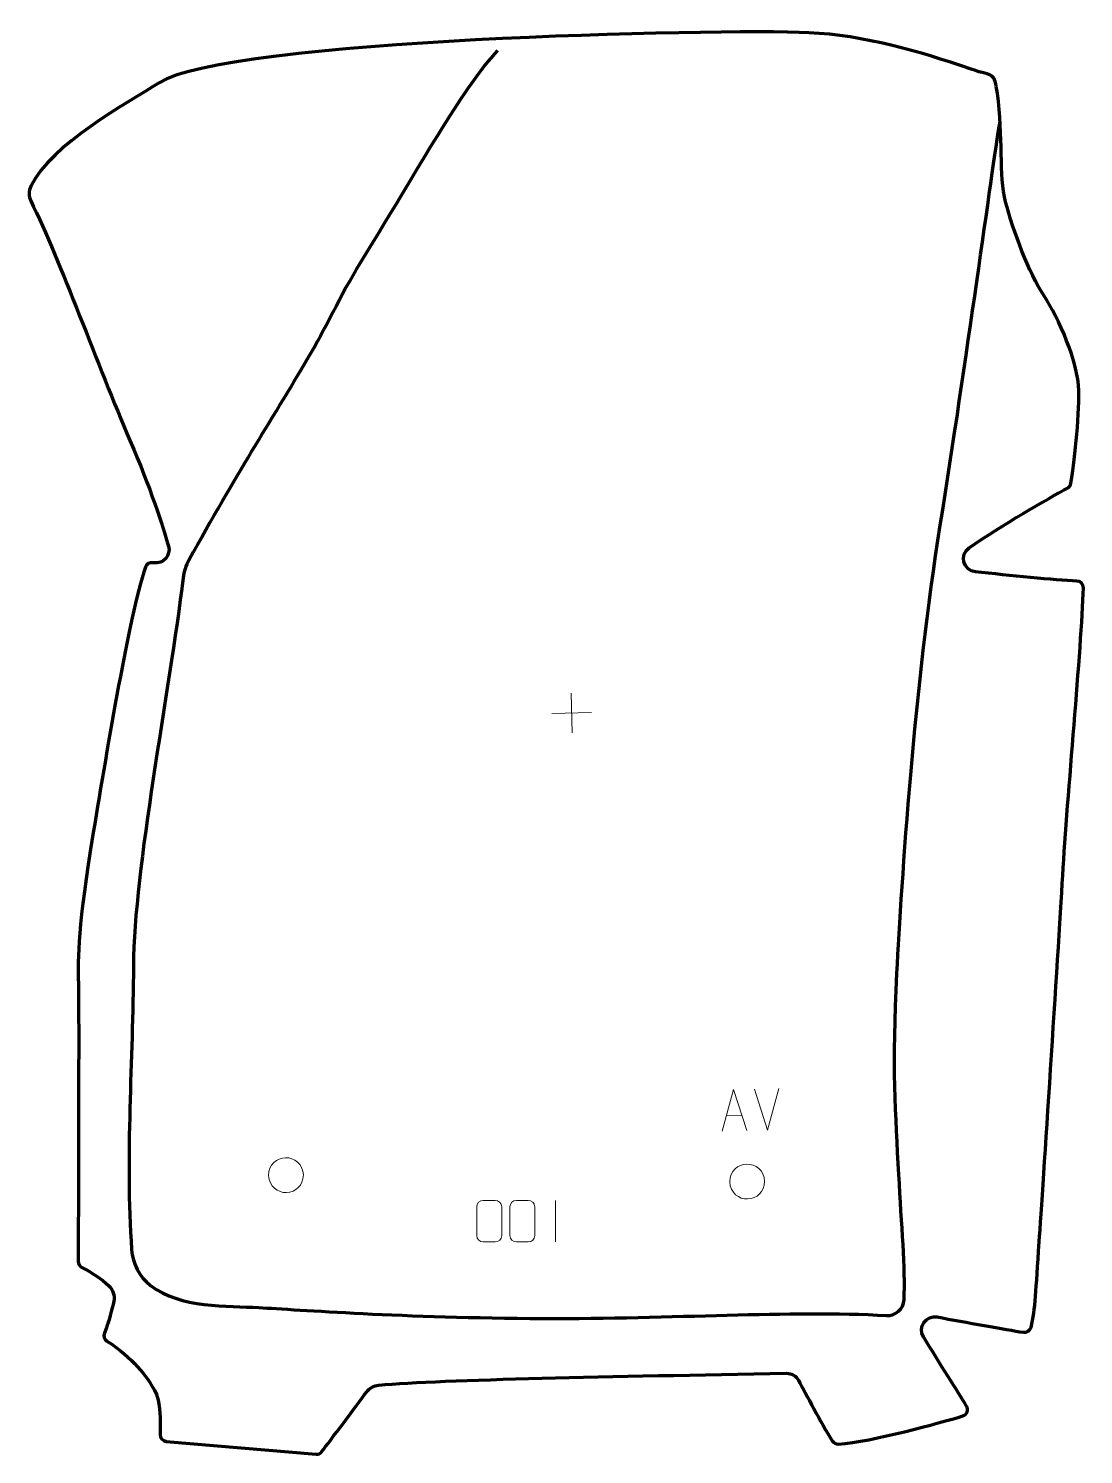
# Model space of a CAD drawing. Header units: millimetres. Extents: x -323 to 313, y -438 to 422.
import ezdxf

# ---------------------------------------------------------------- set-up
doc = ezdxf.new("R2010")
doc.units = ezdxf.units.MM
doc.header["$MEASUREMENT"] = 0
for name, color, linetype in [('layer 1', 7, 'Continuous'), ('layer 2', 7, 'Continuous'), ('layer 3', 7, 'Continuous')]:
    doc.layers.add(name, color=color, linetype=linetype)

msp = doc.modelspace()

# ---------------------------------------------------------------- linework, layer by layer
at = {"layer": 'layer 1', "color": 250, "lineweight": 9}
for points in [[(3.8828, 21.1282), (3.8828, 21.1282), (4.4736, -2.8424), (4.4736, -2.8424)], [(-7.807, 8.8474), (-7.807, 8.8474), (16.1636, 9.4382), (16.1636, 9.4382)], [(122.3786, -242.5606), (122.3786, -242.5606), (114.4442, -217.795), (114.4442, -217.795)], [(129.0834, -217.4342), (129.0834, -217.4342), (122.3787, -242.5606), (122.3787, -242.5606)], [(97.5211, -233.9137), (97.5211, -233.9137), (107.0139, -233.6798), (107.0139, -233.6798)], [(-5.5232, -285.0716), (-5.5232, -285.0716), (-5.5232, -310.0457), (-5.5232, -310.0457)]]:
    msp.add_open_spline(points, degree=3, dxfattribs=at)
for points, knots in [([(95.0272, -243.2274), (95.0272, -243.2274), (101.7811, -218.0999), (101.7811, -218.0999), (101.7811, -218.0999), (101.7811, -218.0999), (109.9636, -242.8593), (109.9636, -242.8593)], [0, 0, 0, 0, 0.33333333, 0.33333333, 0.33333333, 0.33333333, 1, 1, 1, 1]), ([(-178.6298, -269.9499), (-178.7227, -263.3098), (-173.5451, -259.335), (-168.3889, -259.3049), (-168.3889, -259.3049), (-163.2376, -259.081), (-157.8652, -263.0132), (-157.6308, -269.6498), (-157.6308, -269.6498), (-157.8449, -275.9863), (-162.1863, -280.1252), (-167.8716, -280.2948), (-167.8716, -280.2948), (-173.023, -280.5188), (-178.3955, -276.5865), (-178.6298, -269.9499)], [0, 0, 0, 0, 0.2, 0.2, 0.2, 0.2, 0.4, 0.4, 0.4, 0.4, 0.6, 0.6, 0.6, 0.6, 1, 1, 1, 1]), ([(99.592, -273.8097), (99.499, -267.1696), (104.6767, -263.1948), (109.8328, -263.1648), (109.8328, -263.1648), (114.9842, -262.9408), (120.3567, -266.873), (120.591, -273.5097), (120.591, -273.5097), (120.3768, -279.8462), (116.0356, -283.9851), (110.3501, -284.1546), (110.3501, -284.1546), (105.1988, -284.3786), (99.8263, -280.4464), (99.592, -273.8097)], [0, 0, 0, 0, 0.2, 0.2, 0.2, 0.2, 0.4, 0.4, 0.4, 0.4, 0.6, 0.6, 0.6, 0.6, 1, 1, 1, 1]), ([(-49.1039, -285.0594), (-46.7378, -285.0594), (-44.3713, -285.0594), (-42.0048, -285.0594), (-42.0048, -285.0594), (-40.0243, -285.0238), (-37.9983, -286.5181), (-37.9712, -288.9602), (-37.9712, -288.9602), (-37.9716, -294.7176), (-37.9716, -300.4754), (-37.9712, -306.2336), (-37.9712, -306.2336), (-38.1133, -308.5612), (-39.8197, -310.0435), (-42.0048, -310.0543), (-42.0048, -310.0543), (-44.3772, -310.0539), (-46.7496, -310.0539), (-49.1216, -310.0543), (-49.1216, -310.0543), (-51.0801, -310.1599), (-53.0865, -308.272), (-53.0751, -306.251), (-53.0751, -306.251), (-53.0747, -300.4704), (-53.0747, -294.6901), (-53.0751, -288.9103), (-53.0751, -288.9103), (-53.0708, -286.7683), (-51.2937, -285.0458), (-49.1039, -285.0594)], [0, 0, 0, 0, 0.11111111, 0.11111111, 0.11111111, 0.11111111, 0.22222222, 0.22222222, 0.22222222, 0.22222222, 0.33333333, 0.33333333, 0.33333333, 0.33333333, 0.44444444, 0.44444444, 0.44444444, 0.44444444, 0.55555556, 0.55555556, 0.55555556, 0.55555556, 0.66666667, 0.66666667, 0.66666667, 0.66666667, 0.77777778, 0.77777778, 0.77777778, 0.77777778, 1, 1, 1, 1]), ([(-29.1039, -285.0594), (-26.7378, -285.0594), (-24.3713, -285.0594), (-22.0048, -285.0594), (-22.0048, -285.0594), (-20.0243, -285.0238), (-17.9983, -286.5181), (-17.9712, -288.9602), (-17.9712, -288.9602), (-17.9716, -294.7176), (-17.9716, -300.4754), (-17.9712, -306.2336), (-17.9712, -306.2336), (-18.1133, -308.5612), (-19.8197, -310.0435), (-22.0048, -310.0543), (-22.0048, -310.0543), (-24.3772, -310.0539), (-26.7496, -310.0539), (-29.1216, -310.0543), (-29.1216, -310.0543), (-31.0801, -310.1599), (-33.0865, -308.272), (-33.0751, -306.251), (-33.0751, -306.251), (-33.0747, -300.4704), (-33.0747, -294.6901), (-33.0751, -288.9103), (-33.0751, -288.9103), (-33.0708, -286.7683), (-31.2937, -285.0458), (-29.1039, -285.0594)], [0, 0, 0, 0, 0.11111111, 0.11111111, 0.11111111, 0.11111111, 0.22222222, 0.22222222, 0.22222222, 0.22222222, 0.33333333, 0.33333333, 0.33333333, 0.33333333, 0.44444444, 0.44444444, 0.44444444, 0.44444444, 0.55555556, 0.55555556, 0.55555556, 0.55555556, 0.66666667, 0.66666667, 0.66666667, 0.66666667, 0.77777778, 0.77777778, 0.77777778, 0.77777778, 1, 1, 1, 1])]:
    msp.add_open_spline(points, degree=3, knots=knots, dxfattribs=at)
at = {"layer": 'layer 2', "color": 230, "lineweight": 200}
msp.add_open_spline([(-291.2813, -325.4515), (-292.6227, -324.7636), (-293.4754, -323.3957), (-293.4733, -321.8878), (-293.4733, -321.8878), (-293.4105, -279.8082), (-292.9854, -169.2823), (-293.3602, -154.0727), (-293.3602, -154.0727), (-293.7427, -138.5541), (-293.706, -119.057), (-284.392, -62.9267), (-284.392, -62.9267), (-275.4068, -8.7759), (-263.0764, 66.0117), (-252.9425, 97.1636), (-252.9425, 97.1636), (-252.335, 99.0315), (-250.4516, 100.1751), (-248.5112, 99.8689), (-248.5112, 99.8689), (-248.321, 99.8387), (-248.1325, 99.8091), (-247.9466, 99.7798), (-247.9466, 99.7798), (-242.169, 98.8717), (-237.4051, 104.27), (-239.0194, 109.8915), (-239.0194, 109.8915), (-242.6391, 122.4967), (-249.7792, 144.6145), (-262.2722, 173.6434), (-262.2722, 173.6434), (-281.622, 218.6054), (-303.9607, 281.3458), (-322.0836, 318.2252), (-322.0836, 318.2252), (-323.4541, 321.0138), (-323.4527, 324.2752), (-322.0823, 327.0643), (-322.0823, 327.0643), (-309.3859, 352.9067), (-264.7544, 376.7289), (-244.5494, 389.6057), (-244.5494, 389.6057), (-203.8045, 415.5717), (92.9142, 422.3028), (147.2552, 419.7643), (147.2552, 419.7643), (180.7874, 418.199), (213.7047, 408.5873), (245.2339, 397.7254), (245.2339, 397.7254), (259.4387, 392.8318), (259.0561, 396.4753), (260.9894, 382.982), (260.9894, 382.982), (264.6576, 357.3799), (261.8678, 333.2928), (265.922, 317.7866), (265.922, 317.7866), (270.4937, 300.3008), (280.0974, 274.6576), (289.0587, 261.0758), (289.0587, 261.0758), (298.0201, 247.4939), (309.71, 221.2119), (310.1435, 203.6241), (310.1435, 203.6241), (310.5489, 187.1749), (307.0285, 158.5546), (305.3343, 147.8306), (305.3343, 147.8306), (305.1404, 146.6049), (304.3888, 145.5432), (303.2973, 144.9518), (303.2973, 144.9518), (291.3778, 138.4906), (263.6567, 122.3655), (244.046, 108.8953), (244.046, 108.8953), (237.9224, 104.6894), (240.3567, 95.1304), (247.7448, 94.3541), (247.7448, 94.3541), (268.1797, 92.2072), (295.7461, 89.2173), (309.0087, 88.8172), (309.0087, 88.8172), (311.2123, 88.7508), (312.9438, 86.9087), (312.8763, 84.7051), (312.8763, 84.7051), (311.7515, 47.9191), (303.2488, -41.0021), (300.4445, -88.8857), (300.4445, -88.8857), (297.5302, -138.6469), (288.5234, -277.2403), (286.2272, -310.0782), (286.2272, -310.0782), (284.1453, -339.8491), (284.1466, -350.5662), (281.3094, -361.6355), (281.3094, -361.6355), (280.7997, -363.6231), (278.874, -364.9072), (276.8447, -364.6015), (276.8447, -364.6015), (265.9063, -362.9538), (241.7181, -358.5542), (224.729, -355.3851), (224.729, -355.3851), (217.9213, -354.1152), (212.8272, -361.5077), (216.4382, -367.4171), (216.4382, -367.4171), (226.1043, -383.2365), (237.3283, -401.0104), (242.4673, -409.114), (242.4673, -409.114), (243.8905, -411.3585), (242.7691, -414.3394), (240.22, -415.0908), (240.22, -415.0908), (226.0312, -419.2717), (185.671, -430.7277), (165.051, -432.0606), (165.051, -432.0606), (163.5567, -432.1574), (162.1303, -431.424), (161.357, -430.1416), (161.357, -430.1416), (154.7819, -419.2411), (145.354, -401.6934), (141.0572, -393.6116), (141.0572, -393.6116), (139.6443, -390.9546), (136.8589, -389.3164), (133.8501, -389.3708), (133.8501, -389.3708), (28.4337, -391.2708), (-72.6351, -393.0087), (-112.2735, -396.5243), (-112.2735, -396.5243), (-115.0992, -396.7746), (-117.6807, -398.2176), (-119.3807, -400.488), (-119.3807, -400.488), (-125.7499, -408.9914), (-141.7535, -430.3592), (-146.476, -436.6649), (-146.476, -436.6649), (-147.3045, -437.7707), (-148.6448, -438.3708), (-150.0215, -438.252), (-150.0215, -438.252), (-150.0215, -438.252), (-240.4067, -430.458), (-240.4067, -430.458), (-240.4067, -430.458), (-242.541, -430.2742), (-244.1503, -428.4449), (-244.0598, -426.305), (-244.0598, -426.305), (-243.7777, -419.6553), (-243.7223, -406.0344), (-247.4566, -399.4907), (-247.4566, -399.4907), (-252.2279, -391.1306), (-260.4544, -380.0887), (-276.1244, -369.9456), (-276.1244, -369.9456), (-277.7253, -368.909), (-278.3736, -366.8931), (-277.68, -365.1168), (-277.68, -365.1168), (-274.8247, -357.8043), (-273.0312, -350.6381), (-272.0296, -345.9166), (-272.0296, -345.9166), (-271.2819, -342.3912), (-272.4892, -338.7378), (-275.1907, -336.3526), (-275.1907, -336.3526), (-279.6786, -332.3901), (-285.0421, -328.6515), (-291.2813, -325.4515)], degree=3, knots=[0, 0, 0, 0, 0.02083333, 0.02083333, 0.02083333, 0.02083333, 0.04166667, 0.04166667, 0.04166667, 0.04166667, 0.0625, 0.0625, 0.0625, 0.0625, 0.08333333, 0.08333333, 0.08333333, 0.08333333, 0.10416667, 0.10416667, 0.10416667, 0.10416667, 0.125, 0.125, 0.125, 0.125, 0.14583333, 0.14583333, 0.14583333, 0.14583333, 0.16666667, 0.16666667, 0.16666667, 0.16666667, 0.1875, 0.1875, 0.1875, 0.1875, 0.20833333, 0.20833333, 0.20833333, 0.20833333, 0.22916667, 0.22916667, 0.22916667, 0.22916667, 0.25, 0.25, 0.25, 0.25, 0.27083333, 0.27083333, 0.27083333, 0.27083333, 0.29166667, 0.29166667, 0.29166667, 0.29166667, 0.3125, 0.3125, 0.3125, 0.3125, 0.33333333, 0.33333333, 0.33333333, 0.33333333, 0.35416667, 0.35416667, 0.35416667, 0.35416667, 0.375, 0.375, 0.375, 0.375, 0.39583333, 0.39583333, 0.39583333, 0.39583333, 0.41666667, 0.41666667, 0.41666667, 0.41666667, 0.4375, 0.4375, 0.4375, 0.4375, 0.45833333, 0.45833333, 0.45833333, 0.45833333, 0.47916667, 0.47916667, 0.47916667, 0.47916667, 0.5, 0.5, 0.5, 0.5, 0.52083333, 0.52083333, 0.52083333, 0.52083333, 0.54166667, 0.54166667, 0.54166667, 0.54166667, 0.5625, 0.5625, 0.5625, 0.5625, 0.58333333, 0.58333333, 0.58333333, 0.58333333, 0.60416667, 0.60416667, 0.60416667, 0.60416667, 0.625, 0.625, 0.625, 0.625, 0.64583333, 0.64583333, 0.64583333, 0.64583333, 0.66666667, 0.66666667, 0.66666667, 0.66666667, 0.6875, 0.6875, 0.6875, 0.6875, 0.70833333, 0.70833333, 0.70833333, 0.70833333, 0.72916667, 0.72916667, 0.72916667, 0.72916667, 0.75, 0.75, 0.75, 0.75, 0.77083333, 0.77083333, 0.77083333, 0.77083333, 0.79166667, 0.79166667, 0.79166667, 0.79166667, 0.8125, 0.8125, 0.8125, 0.8125, 0.83333333, 0.83333333, 0.83333333, 0.83333333, 0.85416667, 0.85416667, 0.85416667, 0.85416667, 0.875, 0.875, 0.875, 0.875, 0.89583333, 0.89583333, 0.89583333, 0.89583333, 0.91666667, 0.91666667, 0.91666667, 0.91666667, 0.9375, 0.9375, 0.9375, 0.9375, 0.95833333, 0.95833333, 0.95833333, 0.95833333, 1, 1, 1, 1], dxfattribs=at)
at = {"layer": 'layer 3', "color": 142, "lineweight": 200}
msp.add_open_spline([(-40.5112, 409.1089), (-61.1693, 386.5964), (-81.7238, 348.8475), (-123.6089, 280.3969), (-123.6089, 280.3969), (-135.1014, 261.615), (-145.0542, 239.9256), (-154.472, 224.0452), (-154.472, 224.0452), (-178.5821, 183.3911), (-198.4933, 152.7301), (-226.7026, 101.4958), (-226.7026, 101.4958), (-228.5434, 98.1531), (-229.7333, 94.4876), (-230.1969, 90.6997), (-230.1969, 90.6997), (-238.6068, 21.9865), (-259.8695, -85.3254), (-260.1805, -143.4949), (-260.1805, -143.4949), (-260.4851, -200.4136), (-265.1735, -258.8309), (-261.2857, -314.7482), (-261.2857, -314.7482), (-260.6965, -323.2206), (-256.5915, -331.0893), (-249.8853, -336.3003), (-249.8853, -336.3003), (-232.0912, -350.1274), (-203.2187, -348.7322), (-184.4549, -349.7113), (-184.4549, -349.7113), (-161.1095, -350.9297), (-97.0189, -355.9261), (-13.3149, -356.2543), (-13.3149, -356.2543), (66.0929, -356.5659), (135.1385, -351.2144), (194.1737, -354.4831), (194.1737, -354.4831), (199.6672, -354.787), (204.3905, -350.5889), (204.6965, -345.0954), (204.6965, -345.0954), (205.7555, -326.1077), (203.1452, -299.9065), (201.557, -269.455), (201.557, -269.455), (199.6681, -233.2334), (197.4502, -204.1937), (200.4014, -147.9251), (200.4014, -147.9251), (203.3526, -91.6565), (211.0317, 25.3084), (226.57, 122.539), (226.57, 122.539), (242.1087, 219.7702), (257.6162, 335.5493), (262.627, 366.154)], degree=3, knots=[0, 0, 0, 0, 0.0625, 0.0625, 0.0625, 0.0625, 0.125, 0.125, 0.125, 0.125, 0.1875, 0.1875, 0.1875, 0.1875, 0.25, 0.25, 0.25, 0.25, 0.3125, 0.3125, 0.3125, 0.3125, 0.375, 0.375, 0.375, 0.375, 0.4375, 0.4375, 0.4375, 0.4375, 0.5, 0.5, 0.5, 0.5, 0.5625, 0.5625, 0.5625, 0.5625, 0.625, 0.625, 0.625, 0.625, 0.6875, 0.6875, 0.6875, 0.6875, 0.75, 0.75, 0.75, 0.75, 0.8125, 0.8125, 0.8125, 0.8125, 0.875, 0.875, 0.875, 0.875, 1, 1, 1, 1], dxfattribs=at)

doc.saveas('drawing.dxf')
